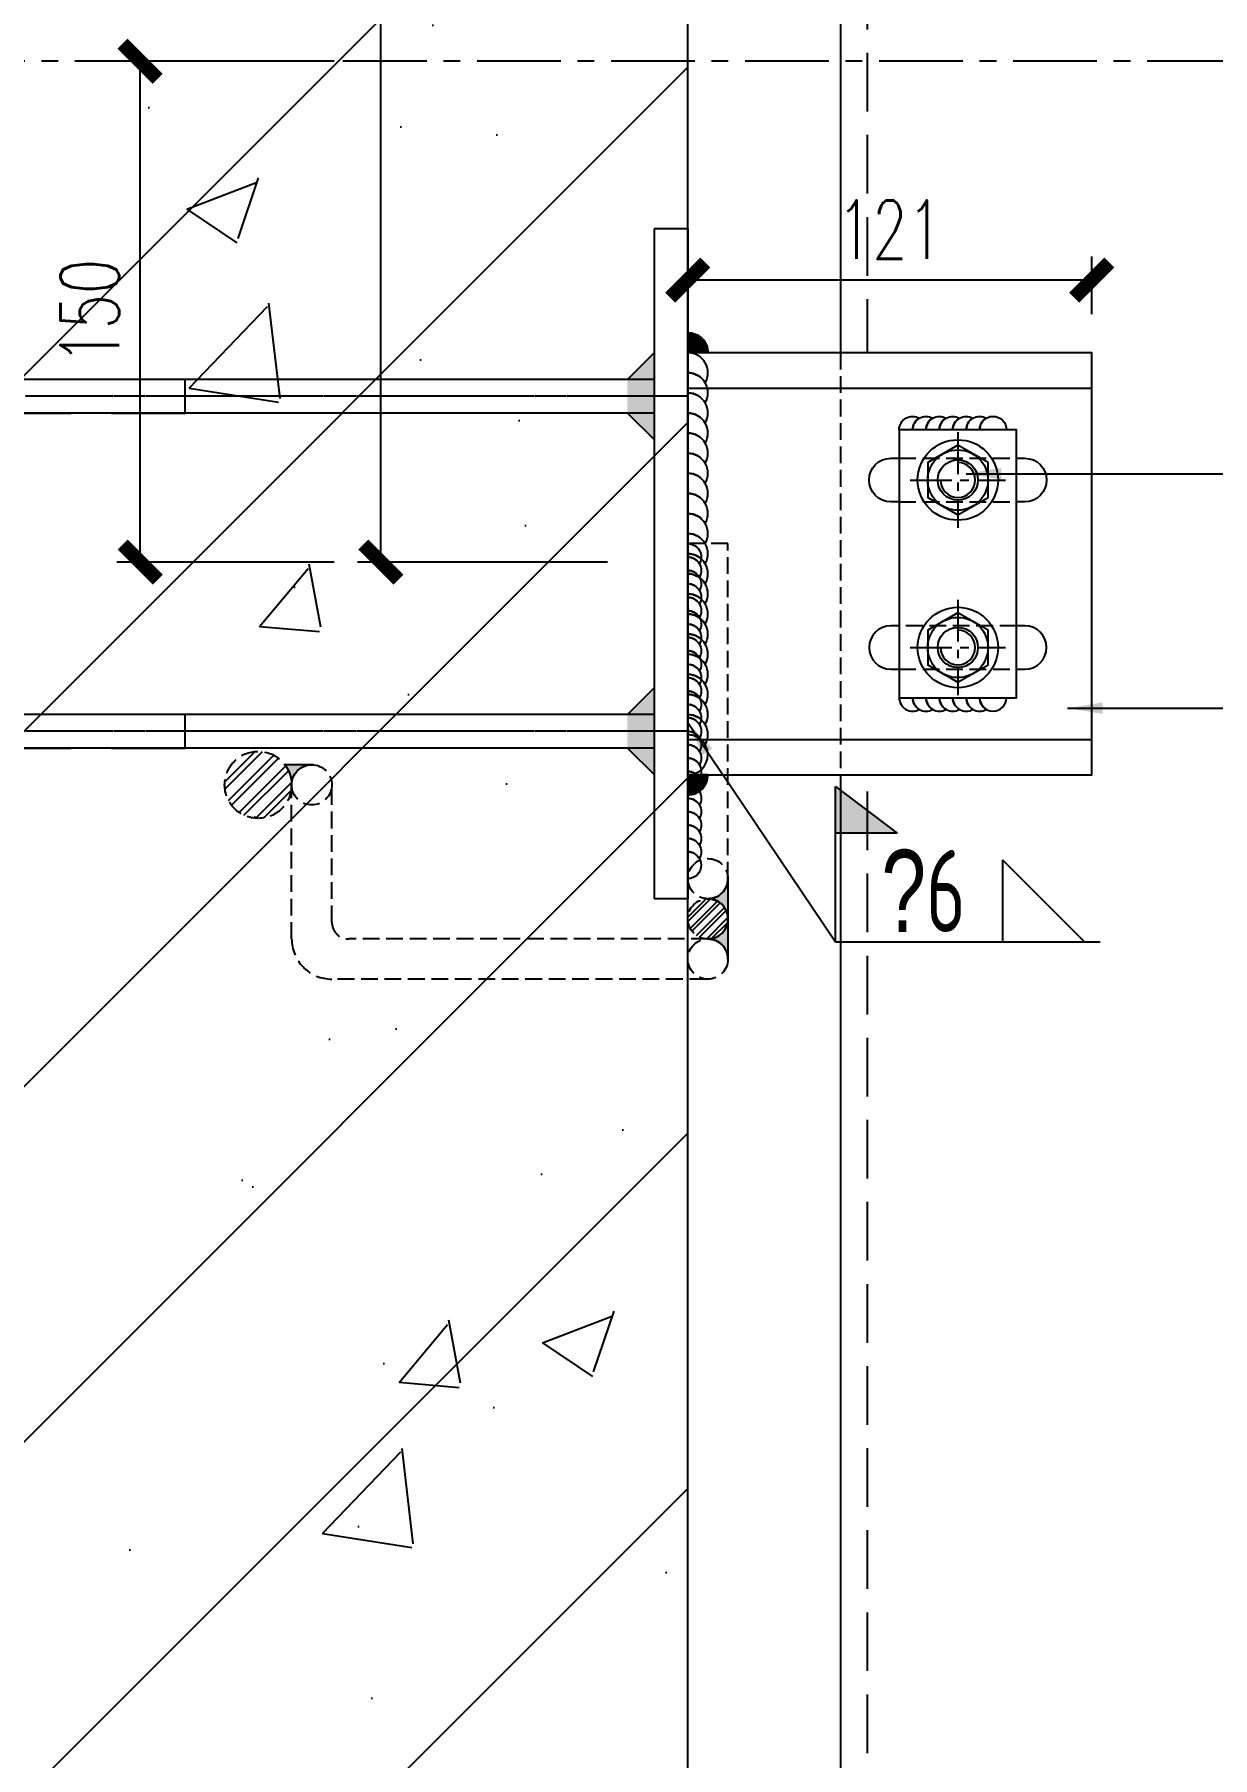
# Model space of a CAD drawing. Extents: x -160106 to 966792, y -663931 to 1550022.
# Drawn here: x -75748 to -75397, y -85721 to -85206 of the extents above; entities that cross this region are included whole.
import ezdxf
from ezdxf.enums import TextEntityAlignment as Align
from ezdxf.xclip import XClip

# ---------------------------------------------------------------- set-up
doc = ezdxf.new("R2010")
doc.units = 0
for name, pattern in [('CENTER', [2, 1.25, -0.25, 0.25, -0.25]), ('ZN-CENTER', [2, 1.25, -0.25, 0.25, -0.25]), ('ZN-DASH', [0.35, 0.25, -0.1])]:
    doc.linetypes.add(name, pattern=pattern)
for name, color, linetype in [('!ZN1-填充-8', 8, 'Continuous'), ('!ZN1-标注-173', 173, 'Continuous'), ('!ZN4-焊缝-8', 8, 'Continuous'), ('!ZN4-配件-11', 11, 'Continuous'), ('!ZN5-钢材投影-40', 40, 'Continuous'), ('!ZN6-虚线-8', 8, 'ZN-DASH'), ('!ZN6-轴线-1', 1, 'ZN-CENTER'), ('20剖面图$0$PUB_HATCH', 8, 'Continuous'), ('20剖面图$0$建-墙-砼', 9, 'Continuous'), ('2钢材断面', 2, 'Continuous'), ('40钢材投影', 40, 'Continuous'), ('ALT_CEN-0-30', 1, 'CENTER'), ('DIM', 173, 'Continuous'), ('S-SHAPE', 51, 'Continuous')]:
    doc.layers.add(name, color=color, linetype=linetype)
doc.styles.add('DHTEXT-1', font='ROMANS.shx', dxfattribs={"width": 0.7, "bigfont": 'CHINESE.shx'})
doc.styles.add('HZ_TS_0.7', font='TSSDENG', dxfattribs={"width": 0.7, "bigfont": 'HZTXT'})
doc.dimstyles.new('ZN7', dxfattribs={"dimscale": 7, "dimtxt": 2.5, "dimasz": 1.5, "dimexe": 1, "dimexo": 2, "dimgap": 0.9, "dimtad": 1, "dimdec": 0, "dimdsep": 46, "dimtxsty": 'DHTEXT-1', "dimblk": 'ARCHTICK', "dimcen": 2.5, "dimclrd": 173, "dimclre": 173, "dimclrt": 7, "dimazin": 2, "dimtfac": 1, "dimtix": 1, "dimtmove": 2, "dimatfit": 3, "dimfxl": 0, "dimarcsym": 0})
pattern_1 = [(45, (1654310.4, -568207.45), (-53.0330086, 53.0330086), []), (50, (1654310.4, -568207.45), (215.178055, -18.82564), [22.5, -247.5]), (355, (1654310.4, -568207.45), (-41.6254, 225.65764), [18, -198]), (100.4514, (1654328.33, -568209.02), (173.552815, 206.831863), [19.122057, -210.342634]), (46.1842, (1654310.4, -568147.45), (320.172315, -49.655704), [33.75, -371.25]), (96.6356, (1654337.08, -568151.6), (280.39881, 292.23536), [28.683086, -315.5139]), (351.1842, (1654310.4, -568147.45), (280.398584, 292.23558), [27, -297]), (21, (1654340.4, -568162.45), (179.072116, -120.785667), [22.5, -247.5]), (326, (1654340.4, -568162.45), (72.9946, 217.545014), [18, -198]), (71.4514, (1654355.32, -568172.52), (252.066789, 96.75915), [19.122057, -210.342634]), (37.5, (1654310.4, -568207.45), (3.6479566, 99.868156), [0, -195.6, 0, -201, 0, -198.75]), (7.5, (1654310.4, -568207.45), (78.920861, 118.3235136), [0, -114.6, 0, -191.1, 0, -75.75]), (327.5, (1654243.5, -568207.45), (160.146731, -6.7664615), [0, -75, 0, -234, 0, -310.5]), (317.5, (1654213.5, -568207.45), (174.955851, 30.031495), [0, -97.5, 0, -155.4, 0, -220.5])]

# ---------------------------------------------------------------- blocks, each defined once
blk = doc.blocks.new('A$Cec10f56f')
at = {"layer": '!ZN1-填充-8'}
h = blk.add_hatch(color=252, dxfattribs=at)
h.dxf.hatch_style = 1
h.paths.add_polyline_path([(10, 55), (10, 62.94), (18.01, 55)])
h = blk.add_hatch(color=252, dxfattribs=at)
h.dxf.hatch_style = 1
h.paths.add_polyline_path([(18.01, 55), (18.01, 45), (10, 45), (10, 55)])
h = blk.add_hatch(color=252, dxfattribs=at)
h.dxf.hatch_style = 1
h.paths.add_polyline_path([(10, 45), (10, 37.06), (18.01, 45)])
h = blk.add_hatch(color=252, dxfattribs=at)
h.dxf.hatch_style = 1
h.paths.add_polyline_path([(10, -45), (10, -37.06), (18.01, -45)])
h = blk.add_hatch(color=252, dxfattribs=at)
h.dxf.hatch_style = 1
h.paths.add_polyline_path([(18.01, -45), (18.01, -55), (10, -55), (10, -45)])
h = blk.add_hatch(color=252, dxfattribs=at)
h.dxf.hatch_style = 1
h.paths.add_polyline_path([(10, -55), (10, -62.94), (18.01, -55)])
at = {"layer": '2钢材断面'}
for p, q in [((0, 100), (10, 100)), ((0, 100), (0, -100)), ((10, 100), (10, 45)), ((10, 45), (10, -44)), ((10, -44), (10, -100)), ((0, -100), (10, -100))]:
    blk.add_line(p, q, dxfattribs=at)
at = {"layer": '40钢材投影'}
for p, q in [((18.01, 55), (10, 62.94)), ((10, 55), (200, 55)), ((200, 55), (200, 45)), ((10, 45), (200, 45)), ((18.01, 45), (10, 37.06)), ((18.01, -45), (10, -37.06)), ((10, -45), (200, -45)), ((200, -45), (200, -55)), ((10, -55), (200, -55)), ((18.01, -55), (10, -62.94))]:
    blk.add_line(p, q, dxfattribs=at)
for points in [[(172, 45), (150, 45), (150, 55), (200, 55), (200, 45), (184, 45)], [(172, -55), (150, -55), (150, -45), (200, -45), (200, -55), (184, -55)]]:
    blk.add_lwpolyline(points, dxfattribs=at)
at = {"layer": 'ALT_CEN-0-30', "ltscale": 0.3}
for p, q in [((0, 50), (197.81, 50)), ((0, -50), (197.81, -50))]:
    blk.add_line(p, q, dxfattribs=at)
blk = doc.blocks.new('*U1407')
at = {"layer": '!ZN5-钢材投影-40', "ltscale": 0.3}
blk.add_line((-254.4, 1581.04), (-254.4, -968.09), dxfattribs=at)
at = {"layer": '!ZN6-虚线-8', "color": 8, "linetype": 'ZN-DASH', "ltscale": 70}
blk.add_line((-246.4, -968.09), (-246.4, 1581.04), dxfattribs=at)
blk = doc.blocks.new('20190423083511')
at = {"layer": '!ZN1-填充-8'}
h = blk.add_hatch(dxfattribs=at)
h.set_pattern_fill('ANSI32', color=256, style=0)
h.set_pattern_definition([(45, (-112581.5874, -53216.1507), (-3.36759605, 3.36759605), []), (45, (-112579.3424, -53216.1507), (-3.36759605, 3.36759605), [])])
edge = h.paths.add_edge_path()
edge.add_arc((-128.23, 34), 10, 0, 360)
h = blk.add_hatch(dxfattribs=at)
h.set_pattern_fill('ANSI32', color=256, scale=0.6, style=0)
h.set_pattern_definition([(45, (-67466.0123, -31956.0904), (-2.02055763, 2.02055763), []), (45, (-67464.6652, -31956.0904), (-2.02055763, 2.02055763), [])])
edge = h.paths.add_edge_path()
edge.add_arc((6, -6), 6, 0, 360)
at = {"layer": '!ZN4-焊缝-8', "ltscale": 20}
h = blk.add_hatch(color=256, dxfattribs=at)
edge = h.paths.add_edge_path()
edge.add_arc((-128.23, 34), 10, 0, 36.6834, ccw=False)
edge.add_arc((-112.23, 34), 6, 84.6572, 180, ccw=False)
edge.add_line((-111.67, 39.97), (-120.21, 39.97))
h = blk.add_hatch(color=256, dxfattribs=at)
edge = h.paths.add_edge_path()
edge.add_line((12, 6), (12, -6))
edge.add_arc((6, -6), 6, 0, 90)
edge.add_arc((6, 6), 6, 270, 360)
h = blk.add_hatch(color=256, dxfattribs=at)
edge = h.paths.add_edge_path()
edge.add_line((12, -6), (12, -18))
edge.add_arc((6, -18), 6, 0, 90)
edge.add_arc((6, -6), 6, 270, 360)
blk.add_lwpolyline([(0, 106, -0.57735), (3.46, 100, 0.267949), (0, 102, -0.57735), (3.46, 96, 0.267949), (0, 98, -0.57735), (3.46, 92, 0.267949), (0, 94, -0.57735), (3.46, 88, 0.267949), (0, 90, -0.57735), (3.46, 84, 0.267949), (0, 86, -0.57735), (3.46, 80, 0.267949), (0, 82, -0.57735), (3.46, 76, 0.267949), (0, 78, -0.57735), (3.46, 72, 0.267949), (0, 74, -0.57735), (3.46, 68, 0.267949), (0, 70, -0.57735), (3.46, 64, 0.267949), (0, 66, -0.57735), (3.46, 60, 0.267949), (0, 62, -0.57735), (3.46, 56, 0.267949), (0, 58, -0.57735), (3.46, 52, 0.267949), (0, 54, -0.57735), (3.46, 48, 0.267949), (0, 50, -0.57735), (3.46, 44, 0.267949), (0, 46, -0.57735), (3.46, 40, 0.267949), (0, 42, -0.57735), (3.46, 36, 0.267949), (0, 38, -0.57735), (3.46, 32, 0.267949), (0, 34, -0.57735), (3.46, 28, 0.267949), (0, 30, -0.57735), (3.46, 24, 0.267949), (0, 26, -0.57735), (3.46, 20, 0.267949), (0, 22, -0.57735), (3.46, 16, 0.267949), (0, 18, -0.57735), (3.46, 12, 0.267949), (0, 14, -1), (0, 6, -1)], format="xyb", dxfattribs=at)
for points in [[(-120.21, 39.97, -0.161443), (-118.23, 34, -0.441797), (-111.67, 39.97)], [(12, 6), (12, -6, 0.414214), (6, 0, 0.414214), (12, 6)], [(12, -6), (12, -18, 0.414214), (6, -12, 0.414214), (12, -6)]]:
    blk.add_lwpolyline(points, format="xyb", close=True, dxfattribs=at)
at = {"layer": '!ZN6-虚线-8', "ltscale": 20}
blk.add_lwpolyline([(12, 6), (12, 106), (0, 106), (0, 6)], dxfattribs=at)
for points in [[(5.49, -23.98), (-106.23, -23.98, -0.414214), (-118.23, -11.98), (-118.23, 34)], [(6, -12), (-101.23, -12, -0.414214), (-106.23, -7), (-106.23, 34)]]:
    blk.add_lwpolyline(points, format="xyb", dxfattribs=at)
for centre, radius in [((-128.23, 34), 10), ((-112.23, 34), 6), ((6, 6), 6), ((6, -6), 6), ((6, -18), 6)]:
    blk.add_circle(centre, radius, dxfattribs=at)
blk = doc.blocks.new('*U2359')
at = {"linetype": 'ZN-DASH', "ltscale": 20}
blk.add_wipeout([(-120.6, -63), (0, -63), (0, 63), (-120.6, 63)], dxfattribs=at).dxf.layer = '!ZN6-虚线-8'
at = {"layer": '!ZN4-焊缝-8', "ltscale": 0.1}
h = blk.add_hatch(color=256, dxfattribs=at)
edge = h.paths.add_edge_path()
edge.add_line((-114.6, 63), (-120.6, 63))
edge.add_line((-120.6, 63), (-120.6, 69))
edge.add_arc((-120.6, 63), 6, 0, 90, ccw=False)
h = blk.add_hatch(color=256, dxfattribs=at)
edge = h.paths.add_edge_path()
edge.add_line((-114.6, -63), (-120.6, -63))
edge.add_line((-120.6, -63), (-120.6, -69))
edge.add_arc((-120.6, -63), 6, 270, 360)
for points in [[(-114.6, 63), (-120.6, 63), (-120.6, 69, -0.414214)], [(-114.6, -63), (-120.6, -63), (-120.6, -69, 0.414214)]]:
    blk.add_lwpolyline(points, format="xyb", close=True, dxfattribs=at)
at = {"layer": '!ZN4-焊缝-8', "color": 8, "ltscale": 20}
blk.add_lwpolyline([(-120.6, -63, 1), (-120.6, -51, -0.267949), (-115.4, -54, 0.57735), (-120.6, -45, -0.267949), (-115.4, -48, 0.57735), (-120.6, -39, -0.267949), (-115.4, -42, 0.57735), (-120.6, -33, -0.267949), (-115.4, -36, 0.57735), (-120.6, -27, -0.267949), (-115.4, -30, 0.57735), (-120.6, -21, -0.267949), (-115.4, -24, 0.57735), (-120.6, -15, -0.267949), (-115.4, -18, 0.57735), (-120.6, -9, -0.267949), (-115.4, -12, 0.57735), (-120.6, -3, -0.267949), (-115.4, -6, 0.57735), (-120.6, 3, -0.267949), (-115.4, 0, 0.57735), (-120.6, 9, -0.267949), (-115.4, 6, 0.57735), (-120.6, 15, -0.267949), (-115.4, 12, 0.57735), (-120.6, 21, -0.267949), (-115.4, 18, 0.57735), (-120.6, 27, -0.267949), (-115.4, 24, 0.57735), (-120.6, 33, -0.267949), (-115.4, 30, 0.57735), (-120.6, 39, -0.267949), (-115.4, 36, 0.57735), (-120.6, 45, -0.267949), (-115.4, 42, 0.57735), (-120.6, 51, -0.267949), (-115.4, 48, 0.57735), (-120.6, 57, -0.267949), (-115.4, 54, 0.57735), (-120.6, 63)], format="xyb", dxfattribs=at)
at = {"layer": '!ZN4-焊缝-8', "ltscale": 0.1}
for points in [[(-57.5, 40, -0.57735), (-51.5, 43.46, 0.267949), (-53.5, 40, -0.57735), (-47.5, 43.46, 0.267949), (-49.5, 40, -0.57735), (-43.5, 43.46, 0.267949), (-45.5, 40, -0.57735), (-39.5, 43.46, 0.267949), (-41.5, 40, -0.57735), (-35.5, 43.46, 0.267949), (-37.5, 40, -0.57735), (-31.5, 43.46, 0.267949), (-33.5, 40, -1), (-25.5, 40, -1)], [(-57.5, -40, 0.57735), (-51.5, -43.46, -0.267949), (-53.5, -40, 0.57735), (-47.5, -43.46, -0.267949), (-49.5, -40, 0.57735), (-43.5, -43.46, -0.267949), (-45.5, -40, 0.57735), (-39.5, -43.46, -0.267949), (-41.5, -40, 0.57735), (-35.5, -43.46, -0.267949), (-37.5, -40, 0.57735), (-31.5, -43.46, -0.267949), (-33.5, -40, 1), (-25.5, -40, 1)]]:
    blk.add_lwpolyline(points, format="xyb", dxfattribs=at)
at = {"layer": '!ZN4-配件-11', "linetype": 'ByBlock', "ltscale": 10}
for points in [[(-31, 30.2), (-40, 35.39), (-49, 30.2), (-49, 19.8), (-40, 14.61), (-31, 19.8)], [(-31, -19.8), (-40, -14.61), (-49, -19.8), (-49, -30.2), (-40, -35.39), (-31, -30.2)]]:
    blk.add_lwpolyline(points, close=True, dxfattribs=at)
for centre, radius in [((-40, 25), 12), ((-40, 25), 9), ((-40, 25), 6), ((-40, -25), 12), ((-40, -25), 9), ((-40, -25), 6)]:
    blk.add_circle(centre, radius, dxfattribs=at)
for centre in [(-40, 25), (-40, -25)]:
    blk.add_arc(centre, 5.19, 180, 90, dxfattribs=at)
at = {"layer": '!ZN5-钢材投影-40'}
for p, q in [((-120.6, 52.44), (0, 52.44)), ((-120.6, -52.44), (0, -52.44))]:
    blk.add_line(p, q, dxfattribs=at)
for points in [[(-120.6, -63), (0, -63), (0, 63), (-120.6, 63)], [(-57.5, -40), (-22.5, -40), (-22.5, 40), (-57.5, 40), (-57.5, -40)]]:
    blk.add_lwpolyline(points, close=True, dxfattribs=at)
for points in [[(-57.5, 18.5), (-60, 18.5, -1), (-60, 31.5), (-57.5, 31.5)], [(-22.5, 31.5), (-20, 31.5, -1), (-20, 18.5), (-22.5, 18.5)], [(-57.5, -18.5), (-60, -18.5, 1), (-60, -31.5), (-57.5, -31.5)], [(-22.5, -31.5), (-20, -31.5, 1), (-20, -18.5), (-22.5, -18.5)]]:
    blk.add_lwpolyline(points, format="xyb", dxfattribs=at)
at = {"layer": '!ZN6-虚线-8', "linetype": 'ZN-DASH', "ltscale": 20}
for p, q in [((-75, 63), (-75, -63)), ((-57.5, 31.5), (-22.5, 31.5)), ((-57.5, 18.5), (-22.5, 18.5)), ((-22.5, -18.5), (-57.5, -18.5)), ((-57.5, -31.5), (-22.5, -31.5))]:
    blk.add_line(p, q, dxfattribs=at)
at = {"layer": '!ZN6-轴线-1', "color": 1, "linetype": 'ZN-CENTER', "ltscale": 10}
for p, q in [((-40, 39.27), (-40, 10.73)), ((-54.27, 25), (-25.73, 25)), ((-40, -10.73), (-40, -39.27)), ((-54.27, -25), (-25.73, -25))]:
    blk.add_line(p, q, dxfattribs=at)
blk = doc.blocks.new('20250828132035')
at = {"layer": '20剖面图$0$PUB_HATCH'}
h = blk.add_hatch(dxfattribs=at)
h.set_pattern_fill('钢筋混凝土', color=256, scale=30, style=0)
h.set_pattern_definition(pattern_1)
h.paths.add_polyline_path([(100, 12550), (300, 12550), (300, 14450), (100, 14450)])
at = {"layer": '20剖面图$0$建-墙-砼'}
for p, q in [((250, 12450), (250, 12450)), ((275, 12450), (275, 12450))]:
    blk.add_line(p, q, dxfattribs=at)
at = {"layer": 'S-SHAPE'}
blk.add_line((300, 12550), (300, 14450), dxfattribs=at)
at = {"ltscale": 50}
blk.add_blockref('*U1407', (600, 12550), dxfattribs=at)
at = {"ltscale": 20}
blk.add_blockref('*U2359', (420.6, 12400), dxfattribs=at)
at = {"layer": '20剖面图$0$PUB_HATCH'}
h = blk.add_hatch(dxfattribs=at)
h.set_pattern_fill('钢筋混凝土', color=256, scale=30, style=0)
h.set_pattern_definition(pattern_1)
h.paths.add_polyline_path([(0, 11800), (300, 11800), (300, 12550), (0, 12550)])
at = {"layer": '20剖面图$0$建-墙-砼'}
blk.add_line((300, 12450), (300, 12450), dxfattribs=at)
at = {"layer": 'S-SHAPE'}
blk.add_line((300, 11800), (300, 12550), dxfattribs=at)
at = {"ltscale": 20}
blk.add_blockref('20190423083511', (300, 12300), dxfattribs=at)
at = {"layer": '40钢材投影', "color": 2, "ltscale": 500, "xscale": -1, "rotation": 359.9999999933083}
blk.add_blockref('A$Cec10f56f', (300, 12400), dxfattribs=at)
blk = doc.blocks.new('_ArchTick')
at = {"color": 0, "linetype": 'ByBlock', "const_width": 0.4}
blk.add_lwpolyline([(-0.5, -0.5), (0.5, 0.5)], dxfattribs=at)
blk = doc.blocks.new('*D1514')
at = {"layer": 'Defpoints', "color": 0, "ltscale": 70, "transparency": 16777216}
for p in [(-75645.06, -83463.72), (-75563.47, -83463.72), (-75563.47, -85363.72)]:
    blk.add_point(p, dxfattribs=at)
at = {"layer": 'DIM', "color": 173, "linetype": 'ByBlock', "lineweight": -2, "ltscale": 70, "transparency": 16777216}
for p, q in [((-75577.47, -83463.72), (-75652.06, -83463.72)), ((-75645.06, -85363.72), (-75645.06, -83463.72)), ((-75577.47, -85363.72), (-75652.06, -85363.72))]:
    blk.add_line(p, q, dxfattribs=at)
at = {"layer": 'DIM', "color": 173, "lineweight": -2, "ltscale": 70, "transparency": 16777216, "xscale": 10.5, "yscale": 10.5, "zscale": 10.5}
for p, rotation in [((-75645.06, -83463.72), 90), ((-75645.06, -85363.72), 270)]:
    blk.add_blockref('_ArchTick', p, dxfattribs=dict(at, rotation=rotation))
at = {"layer": 'DIM', "color": 7, "ltscale": 70, "transparency": 16777216, "insert": (-75660.11, -84413.72), "char_height": 17.5, "attachment_point": 5, "rotation": 90, "style": 'DHTEXT-1'}
blk.add_mtext('1900', dxfattribs=at)
blk = doc.blocks.new('中南-角焊缝符号左')
blk.add_hatch(color=8).paths.add_polyline_path([(0, 6.634), (-2.631, 4.634), (0, 4.634)])
for p, q in [((0, 6.634), (-2.631, 4.634)), ((0, 0), (0, 6.634)), ((-2.631, 4.634), (0, 4.634)), ((-7.127, 3.5), (-10.627, 0)), ((-7.127, 3.5), (-7.127, 0))]:
    blk.add_line(p, q)
at = {"ltscale": 30}
blk.add_line((0, 0), (-11.292, 0), dxfattribs=at)
at = {"color": 0, "style": 'HZ_TS_0.7', "width": 0.7, "flags": 8}
blk.add_attdef('HF', text='', height=3.5, dxfattribs=at).set_placement((-2.447, 2.176), align=Align.MIDDLE_RIGHT)
blk = doc.blocks.new('*D1516')
at = {"layer": 'Defpoints', "color": 0, "ltscale": 70, "transparency": 16777216}
for p in [(-75553.47, -85279.54), (-75553.47, -85303.72), (-75432.87, -85303.72)]:
    blk.add_point(p, dxfattribs=at)
at = {"layer": 'DIM', "color": 173, "linetype": 'ByBlock', "lineweight": -2, "ltscale": 70, "transparency": 16777216}
for p, q in [((-75553.47, -85289.72), (-75553.47, -85272.54)), ((-75432.87, -85289.72), (-75432.87, -85272.54)), ((-75432.87, -85279.54), (-75553.47, -85279.54))]:
    blk.add_line(p, q, dxfattribs=at)
at = {"layer": 'DIM', "color": 173, "lineweight": -2, "ltscale": 70, "transparency": 16777216, "xscale": 10.5, "yscale": 10.5, "zscale": 10.5, "rotation": 180}
blk.add_blockref('_ArchTick', (-75553.47, -85279.54), dxfattribs=at)
at = {"layer": 'DIM', "color": 173, "lineweight": -2, "ltscale": 70, "transparency": 16777216, "xscale": 10.5, "yscale": 10.5, "zscale": 10.5}
blk.add_blockref('_ArchTick', (-75432.87, -85279.54), dxfattribs=at)
at = {"layer": 'DIM', "color": 7, "ltscale": 70, "transparency": 16777216, "insert": (-75493.17, -85264.49), "char_height": 17.5, "attachment_point": 5, "style": 'DHTEXT-1'}
blk.add_mtext('121', dxfattribs=at)
blk = doc.blocks.new('*D2160')
at = {"layer": 'Defpoints', "color": 0, "ltscale": 70, "transparency": 16777216}
for p in [(-75716.91, -85214.22), (-75645.06, -85214.22), (-75645.06, -85363.72)]:
    blk.add_point(p, dxfattribs=at)
at = {"layer": 'DIM', "color": 173, "linetype": 'ByBlock', "lineweight": -2, "ltscale": 70, "transparency": 16777216}
for p, q in [((-75659.06, -85214.22), (-75723.91, -85214.22)), ((-75716.91, -85363.72), (-75716.91, -85214.22)), ((-75659.06, -85363.72), (-75723.91, -85363.72))]:
    blk.add_line(p, q, dxfattribs=at)
at = {"layer": 'DIM', "color": 173, "lineweight": -2, "ltscale": 70, "transparency": 16777216, "xscale": 10.5, "yscale": 10.5, "zscale": 10.5}
for p, rotation in [((-75716.91, -85214.22), 90), ((-75716.91, -85363.72), 270)]:
    blk.add_blockref('_ArchTick', p, dxfattribs=dict(at, rotation=rotation))
at = {"layer": 'DIM', "color": 7, "ltscale": 70, "transparency": 16777216, "insert": (-75731.96, -85288.97), "char_height": 17.5, "attachment_point": 5, "rotation": 90, "style": 'DHTEXT-1'}
blk.add_mtext('150', dxfattribs=at)

msp = doc.modelspace()

# ---------------------------------------------------------------- block references
at = {"ltscale": 50}
ref = msp.add_blockref('20250828132035', (-75853.47, -97764.22), dxfattribs=at)
XClip(ref).set_block_clipping_path([(-383.6332905604, 11628.4933007862), (825.3595986764, 14673.3031612723)])

# ---------------------------------------------------------------- next in the draw order: linework, layer by layer
at = {"layer": '!ZN6-轴线-1', "linetype": 'ZN-CENTER', "ltscale": 20}
msp.add_line((-73951.38, -85214.22), (-76238.16, -85214.22), dxfattribs=at)

# ---------------------------------------------------------------- next in the draw order: block references
at = {"layer": '!ZN1-标注-173', "color": 7}
ref = msp.add_blockref('中南-角焊缝符号左', (-75509.41, -85477.12), dxfattribs=dict(at, xscale=-7, yscale=7, zscale=7))
ref.add_attrib('HF', '%%1376', dxfattribs={"layer": '0', "color": 0, "height": 24.5, "style": 'HZ_TS_0.7', "width": 0.7}).set_placement((-75470.51, -85461.88), align=Align.MIDDLE_RIGHT)

# ---------------------------------------------------------------- next in the draw order: dimensions: what is measured, and where the dimension line sits
at = {"layer": 'DIM', "ltscale": 70}
for base, p1, p2, picture, middle in [((-75645.06, -83463.72), (-75563.47, -85363.72), (-75563.47, -83463.72), '*D1514', (-75660.11, -84413.72)), ((-75716.912794, -85214.2247618), (-75645.0557281, -85363.7247621), (-75645.0557281, -85214.2247618), '*D2160', (-75731.962794, -85288.974762))]:
    dim = msp.add_linear_dim(base=base, p1=p1, p2=p2, angle=90, dimstyle='ZN7', dxfattribs=at)
    dim.commit()
    dim.dimension.update_dxf_attribs({"geometry": picture, "text_midpoint": middle})
dim = msp.add_linear_dim(base=(-75553.47, -85279.54), p1=(-75432.87, -85303.72), p2=(-75553.47, -85303.72), dimstyle='ZN7', dxfattribs=at)
dim.commit()
dim.dimension.update_dxf_attribs({"geometry": '*D1516', "text_midpoint": (-75493.17, -85264.49)})

# ---------------------------------------------------------------- next in the draw order: leaders
at = {"layer": 'DIM'}
for points in [[(-75470.43, -85337.33), (-75132.48, -85337.33), (-75045.47, -85337.33)], [(-75440.13, -85407.33), (-75132.48, -85407.33), (-75045.47, -85407.33)]]:
    msp.add_leader(points, dimstyle='ZN7', dxfattribs=at)
at = {"layer": 'DIM', "ltscale": 70}
msp.add_leader([(-75553.47, -85411.58), (-75509.41, -85477.12)], dimstyle='ZN7', dxfattribs=at)

doc.saveas('drawing.dxf')
